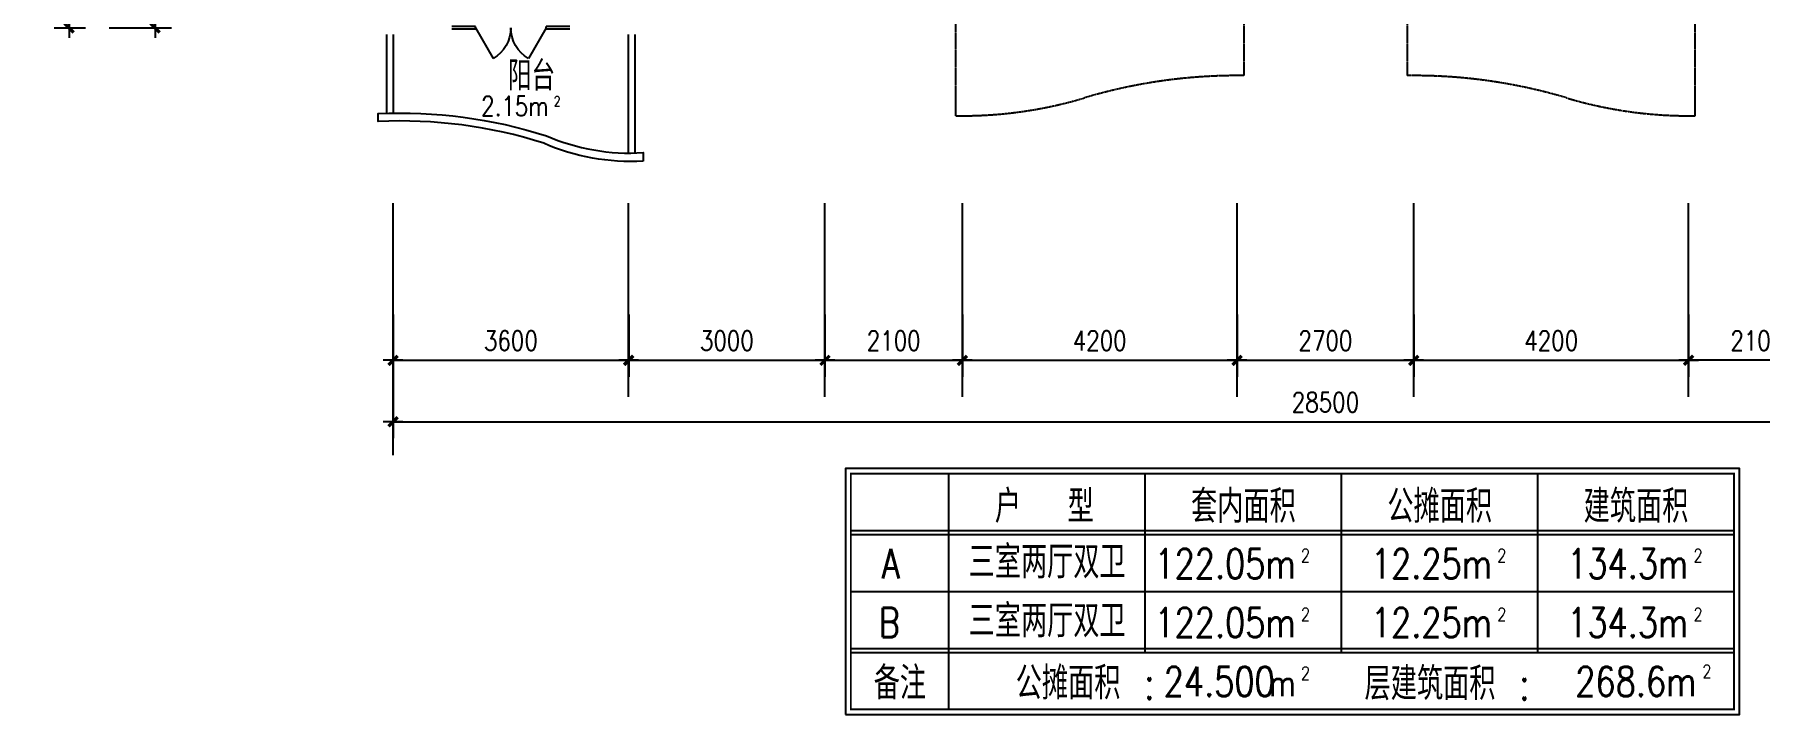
# Model space of a CAD drawing. Header units: millimetres. Extents: x 1544 to 41456, y 414 to 29251.
# Drawn here: x 1770 to 28134, y 414 to 10807 of the extents above; entities that cross this region are included whole.
import ezdxf
from ezdxf.enums import TextEntityAlignment as Align

# ---------------------------------------------------------------- set-up
doc = ezdxf.new("R2010")
doc.units = ezdxf.units.MM
doc.linetypes.add('HIDDEN', pattern=[7.5, 5, -2.5])
for name, color, linetype in [('AXIS', 3, 'Continuous'), ('PUB_DIM', 3, 'Continuous'), ('PUB_TEXT', 7, 'Continuous'), ('WINDOW', 2, 'Continuous')]:
    doc.layers.add(name, color=color, linetype=linetype)
doc.styles.add('_HZTXT', font='txt.shx', dxfattribs={"bigfont": 'HZTXT.shx'})
doc.styles.add('DIM_FONT', font='SIMPLEX.shx', dxfattribs={"width": 0.8})
doc.dimstyles.new('DIMN', dxfattribs={"dimtxt": 300, "dimasz": 1, "dimexe": 250, "dimexo": 300, "dimgap": 150, "dimtad": 1, "dimdec": 0, "dimdsep": 46, "dimtxsty": 'DIM_FONT', "dimblk": '_DIMX', "dimcen": 2.5, "dimclrt": 7, "dimadec": 0, "dimazin": 0, "dimtfac": 1, "dimtdec": 0, "dimtix": 1, "dimtmove": 2, "dimatfit": 3, "dimldrblk": '_DIMX', "dimfxl": 1, "dimtolj": 1, "dimtzin": 0, "dimarcsym": 0})

# ---------------------------------------------------------------- blocks, each defined once
blk = doc.blocks.new('_DIMX')
blk.add_line((-150, 0), (150, 0))
at = {"const_width": 50}
blk.add_lwpolyline([(-70, -70), (70, 70)], dxfattribs=at)
blk = doc.blocks.new('*D71')
at = {"layer": 'DEFPOINTS', "color": 0, "transparency": 16777216}
for p in [(2613, 15107), (3613, 15107), (2613, 10907)]:
    blk.add_point(p, dxfattribs=at)
at = {"layer": 'PUB_DIM', "color": 0, "lineweight": -2, "transparency": 16777216}
for p, q in [((2913, 15107), (3863, 15107)), ((3613, 10908), (3613, 15106)), ((2913, 10907), (3863, 10907))]:
    blk.add_line(p, q, dxfattribs=at)
for p, rotation in [((3613, 15107), 90), ((3613, 10907), 270)]:
    blk.add_blockref('_DIMX', p, dxfattribs=dict(at, rotation=rotation))
at = {"layer": 'PUB_DIM', "color": 4, "transparency": 16777216, "insert": (3313, 13007), "char_height": 300, "attachment_point": 5, "rotation": 90, "style": 'DIM_FONT'}
blk.add_mtext('\\A1;4200', dxfattribs=at)
blk = doc.blocks.new('*D72')
at = {"layer": 'DEFPOINTS', "color": 0, "transparency": 16777216}
for p in [(1770, 23207), (2298, 23207), (1770, 10907)]:
    blk.add_point(p, dxfattribs=at)
at = {"layer": 'PUB_DIM', "color": 0, "lineweight": -2, "transparency": 16777216}
for p, q in [((2070, 23207), (2548, 23207)), ((2298, 10908), (2298, 23206)), ((2070, 10907), (2548, 10907))]:
    blk.add_line(p, q, dxfattribs=at)
for p, rotation in [((2298, 23207), 90), ((2298, 10907), 270)]:
    blk.add_blockref('_DIMX', p, dxfattribs=dict(at, rotation=rotation))
at = {"layer": 'PUB_DIM', "color": 4, "transparency": 16777216, "insert": (1998, 17057), "char_height": 300, "attachment_point": 5, "rotation": 90, "style": 'DIM_FONT'}
blk.add_mtext('\\A1;12300', dxfattribs=at)
blk = doc.blocks.new('M_A8WDW')
for p, q in [((-0.5, 0.011), (-0.299, 0.011)), ((-0.3, 0), (-0.15, -0.26)), ((-0.299, -0.013), (-0.299, 0.013)), ((0.3, 0), (0.15, -0.26)), ((0.299, -0.013), (0.299, 0.013)), ((0.299, 0.011), (0.5, 0.011)), ((-0.5, -0.011), (-0.299, -0.011)), ((0.299, -0.011), (0.5, -0.011))]:
    blk.add_line(p, q)
for centre, start, end in [((-0.3, 0), 300, 0), ((0.3, 0), 180, 240)]:
    blk.add_arc(centre, 0.3, start, end)
blk = doc.blocks.new('*D79')
at = {"layer": 'DEFPOINTS', "color": 0, "transparency": 16777216}
for p in [(27049, 6827), (29149, 6827), (27049, 5827)]:
    blk.add_point(p, dxfattribs=at)
at = {"layer": 'PUB_DIM', "color": 0, "lineweight": -2, "transparency": 16777216}
for p, q in [((27049, 6527), (27049, 5577)), ((29149, 6527), (29149, 5577)), ((29148, 5827), (27050, 5827))]:
    blk.add_line(p, q, dxfattribs=at)
at = {"layer": 'PUB_DIM', "color": 0, "lineweight": -2, "transparency": 16777216, "rotation": 180}
blk.add_blockref('_DIMX', (27049, 5827), dxfattribs=at)
at = {"layer": 'PUB_DIM', "color": 0, "lineweight": -2, "transparency": 16777216}
blk.add_blockref('_DIMX', (29149, 5827), dxfattribs=at)
at = {"layer": 'PUB_DIM', "color": 4, "transparency": 16777216, "insert": (28099, 6127), "char_height": 300, "attachment_point": 5, "style": 'DIM_FONT'}
blk.add_mtext('\\A1;2100', dxfattribs=at)

msp = doc.modelspace()

# ---------------------------------------------------------------- linework, layer by layer
at = {"layer": 'AXIS'}
for p, q in [((7150.2, 10806.6), (7150.2, 9604.7)), ((7250.2, 10806.6), (7250.2, 9604.9)), ((10850.2, 9009.1), (10850.2, 10806.6)), ((10950.2, 9004.1), (10950.2, 10806.6))]:
    msp.add_line(p, q, dxfattribs=at)
at = {"layer": 'PUB_TEXT'}
for p, q in [((15745.9, 493.8), (15745.9, 4093.8)), ((18745.9, 1363.8), (18745.9, 4093.8)), ((21745.9, 1363.8), (21745.9, 4093.8)), ((24745.9, 1363.8), (24745.9, 4093.8)), ((14245.9, 3223.8), (27745.9, 3223.8)), ((14245.9, 3163.8), (27745.9, 3163.8)), ((14245.9, 2293.8), (27745.9, 2293.8)), ((14245.9, 1423.8), (27745.9, 1423.8)), ((14245.9, 1363.8), (27745.9, 1363.8))]:
    msp.add_line(p, q, dxfattribs=at)
msp.add_lwpolyline([(14165.9, 413.8), (27825.9, 413.8), (27825.9, 4173.8), (14165.9, 4173.8)], close=True, dxfattribs=at)
msp.add_lwpolyline([(14245.9, 493.8, 30, 30, 0), (27745.9, 493.8, 30, 30, 0), (27745.9, 4093.8, 30, 30, 0), (14245.9, 4093.8, 30, 30, 0)], format="xyseb", close=True, dxfattribs=at)
at = {"layer": 'WINDOW', "linetype": 'HIDDEN'}
for p, q in [((15850.2, 9564.8), (15850.2, 11706.6)), ((20250.2, 11706.6), (20250.2, 10177.9)), ((22750.2, 11706.6), (22750.2, 10177.9)), ((27150.2, 9564.8), (27150.2, 11706.6))]:
    msp.add_line(p, q, dxfattribs=at)
at = {"layer": 'WINDOW', "linetype": 'Continuous'}
for p, q in [((7250.2, 4374.8), (7250.2, 8229.9)), ((10850.2, 5269.6), (10850.2, 8229.9)), ((13850.2, 5269.6), (13850.2, 8229.9)), ((15950.2, 5269.6), (15950.2, 8229.9)), ((20150.2, 5269.6), (20150.2, 8229.9)), ((22850.2, 5269.6), (22850.2, 8229.9)), ((27050.2, 5269.6), (27050.2, 8229.9))]:
    msp.add_line(p, q, dxfattribs=at)
msp.add_lwpolyline([(11071.5, 8869.3, -0.1174749), (9551.8, 9145.1, 0.0894229), (7022.6, 9476.6), (7022.6, 9596.8, -0.0893975), (9593.2, 9258, 0.1187475), (11071.5, 9000.9), (11071.5, 8869.3)], format="xyb", dxfattribs=at)
at = {"layer": 'WINDOW', "linetype": 'HIDDEN'}
for centre, radius, start, end in [((20153.8, 1983), 8195.4, 89.32596, 106.55835), ((22846.6, 1983), 8195.4, 73.44165, 90.67404), ((15942.8, 16109.3), 6545.2, 269.18983, 286.65049), ((27057.7, 16109.3), 6545.2, 253.34951, 270.81017)]:
    msp.add_arc(centre, radius, start, end, dxfattribs=at)

# ---------------------------------------------------------------- block references
at = {"layer": 'WINDOW', "xscale": 1800, "yscale": -1800, "zscale": 1800, "rotation": 180}
msp.add_blockref('M_A8WDW', (9050.2, 10906.6), dxfattribs=at)

# ---------------------------------------------------------------- texts
at = {"layer": 'PUB_TEXT', "width": 0.8}
for s, height, style, p in [('阳台', 450, '_HZTXT', (9005.9, 9950.1)), (' 2', 150, 'DIM_FONT', (9625.2, 9711.8)), ('户  型', 500, '_HZTXT', (16445.9, 3343.8)), ('套内面积', 500, '_HZTXT', (19445.9, 3343.8)), ('公摊面积', 500, '_HZTXT', (22445.9, 3343.8)), ('建筑面积', 500, '_HZTXT', (25445.9, 3343.8)), ('2', 200, '_HZTXT', (21125.9, 2743.8)), ('2', 200, '_HZTXT', (24125.9, 2743.8)), ('2', 200, '_HZTXT', (27125.9, 2743.8)), ('2', 200, '_HZTXT', (21125.9, 1843.8)), ('2', 200, '_HZTXT', (24125.9, 1843.8)), ('2', 200, '_HZTXT', (27125.9, 1843.8)), ('公摊面积 :', 500, '_HZTXT', (16765.9, 643.8)), ('2', 200, '_HZTXT', (21125.9, 943.8)), ('2', 200, '_HZTXT', (27261, 972.7))]:
    msp.add_text(s, height=height, dxfattribs=dict(at, style=style)).set_placement(p)
at = {"layer": 'PUB_TEXT', "style": '_HZTXT', "width": 0.8}
msp.add_text('2.15m', height=300, dxfattribs=at).set_placement((9625.2, 9711.8), align=Align.MIDDLE_RIGHT)
for s, height, p in [('A', 450, (14995.9, 2493.8)), ('122.05m', 450, (21045.9, 2493.8)), ('12.25m', 450, (24045.9, 2493.8)), ('134.3m', 450, (27045.9, 2493.8)), ('B', 450, (14995.9, 1593.8)), ('122.05m', 450, (21045.9, 1593.8)), ('12.25m', 450, (24045.9, 1593.8)), ('134.3m', 450, (27045.9, 1593.8)), ('24.500', 450, (20725.9, 693.8)), ('268.6m', 450, (27169.7, 693.8)), ('m', 400, (21045.9, 693.8))]:
    msp.add_text(s, height=height, dxfattribs=at).set_placement(p, align=Align.RIGHT)
for s, p in [('三室两厅双卫', (17245.9, 2493.8)), ('三室两厅双卫', (17245.9, 1593.8)), ('备注', (14995.9, 643.8)), ('层建筑面积 :', (23361.7, 634.1))]:
    msp.add_text(s, height=500, dxfattribs=at).set_placement(p, align=Align.CENTER)

# ---------------------------------------------------------------- dimensions: what is measured, and where the dimension line sits
at = {"layer": 'PUB_DIM'}
for p1, p2, distance, picture, middle in [((1769.7, 10906.6), (1769.7, 23206.6), -528.6, '*D72', (1998.3, 17056.6)), ((2612.5, 10906.6), (2612.5, 15106.6), -1000, '*D71', (3312.5, 13006.6)), ((29149.2, 6826.9), (27049.2, 6826.9), 1000, '*D79', (28099.2, 6126.9))]:
    dim = msp.add_aligned_dim(p1=p1, p2=p2, distance=distance, dimstyle='DIMN', override={"dimzin": 8, "dimclrt": 4}, dxfattribs=at)
    dim.commit()
    dim.dimension.update_dxf_attribs({"geometry": picture, "text_midpoint": middle})
for p1, p2 in [((7250.2, 6826.8), (10850.2, 6826.8)), ((10851.2, 6826.8), (13851.2, 6826.8)), ((13851.2, 6826.9), (15951.2, 6826.9)), ((15950.2, 6826.8), (20150.2, 6826.8)), ((20150.2, 6826.8), (22850.2, 6826.8)), ((22850.2, 6826.8), (27050.2, 6826.8)), ((7250.2, 5886.1), (35750.2, 5886.1))]:
    msp.add_aligned_dim(p1=p1, p2=p2, distance=-1000, dimstyle='DIMN', override={"dimzin": 8, "dimclrt": 4}, dxfattribs=at).render()

doc.saveas('drawing.dxf')
